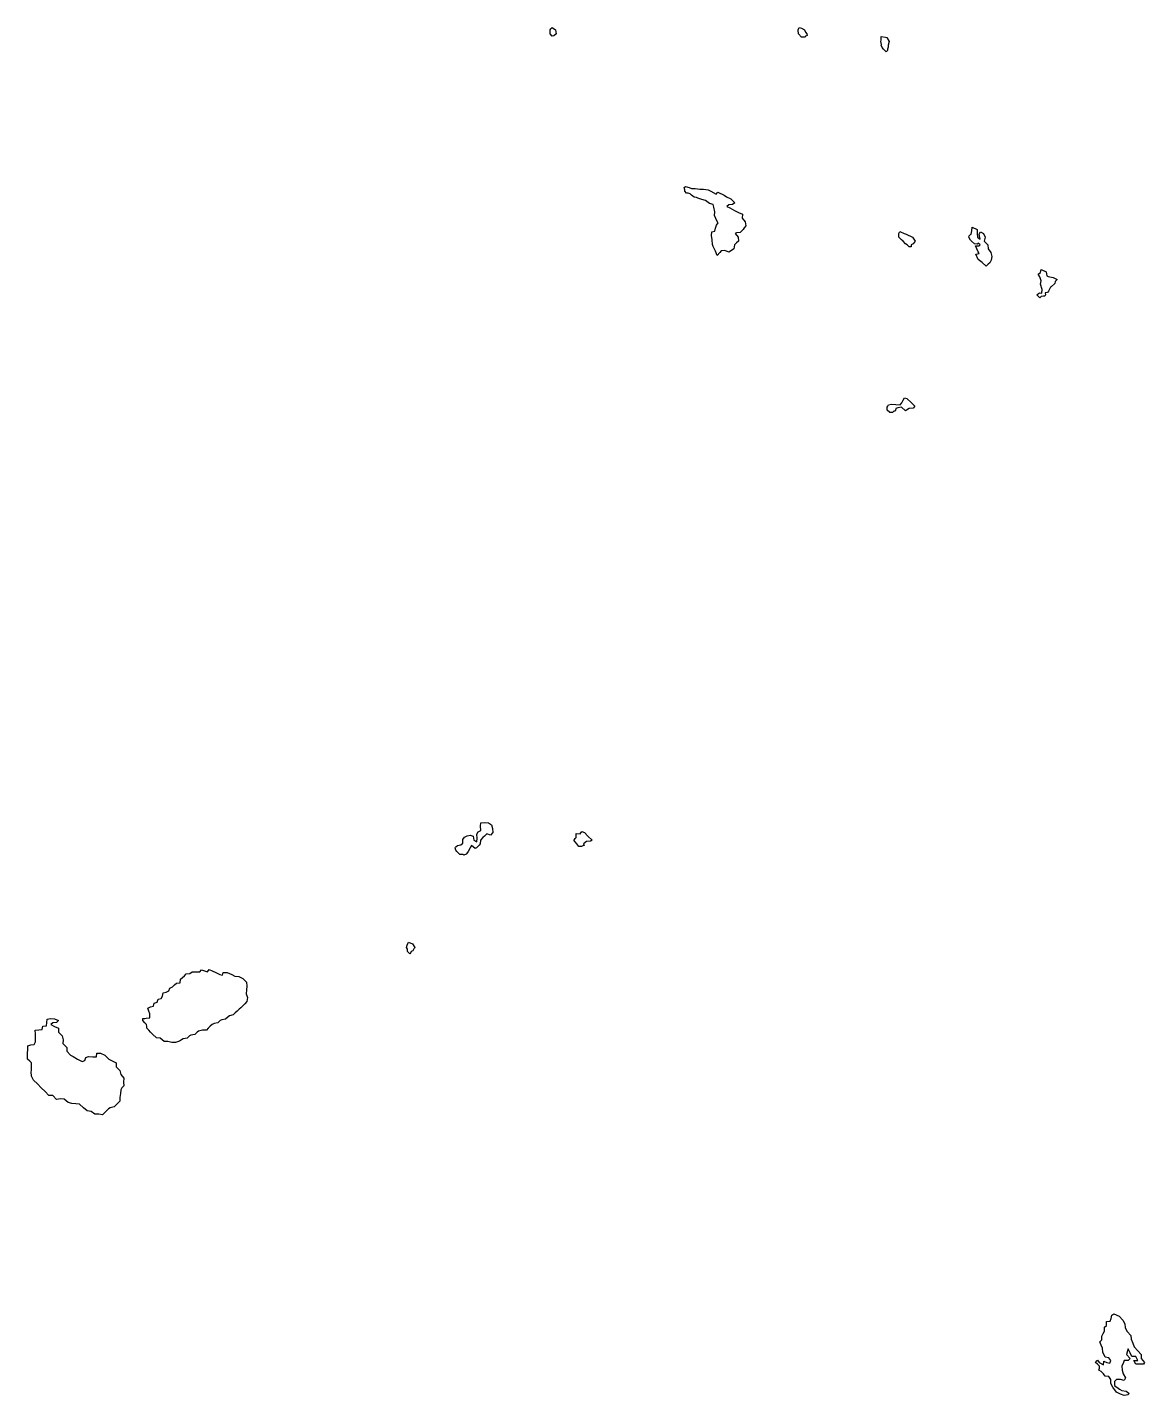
# Model space of a CAD drawing. Extents: x 450006 to 454999, y 6465006 to 6474995.
# Drawn here: x 450022 to 450604, y 6467270 to 6467982 of the extents above; entities that cross this region are included whole.
import ezdxf

# ---------------------------------------------------------------- set-up
doc = ezdxf.new("R2010")
doc.units = 0

msp = doc.modelspace()

# ---------------------------------------------------------------- linework, layer by layer
at = {"layer": '1010'}
for points in [[(450295, 6467977.7), (450293.98, 6467979), (450294, 6467979.98), (450293.96, 6467981), (450294.32, 6467981.66), (450295, 6467982.32), (450296.76, 6467981), (450297, 6467980.04), (450297.18, 6467979), (450297.18, 6467978.8), (450297, 6467978.72), (450296, 6467977.98), (450295, 6467977.7), (450295, 6467977.7)], [(450425, 6467977.16), (450423.32, 6467979), (450423.16, 6467980.82), (450423.24, 6467981), (450423.64, 6467982.34), (450425, 6467981.86), (450426.44, 6467981), (450427, 6467979.84), (450427.7, 6467979), (450427.82, 6467978.16), (450427, 6467977.82), (450426.76, 6467977.22), (450425, 6467977.16), (450425, 6467977.16)], [(450467, 6467971.82), (450466.38, 6467973), (450466.54, 6467973.44), (450466.16, 6467975), (450466.34, 6467975.64), (450466.44, 6467977.54), (450468.68, 6467977.3), (450469.36, 6467977), (450470.56, 6467975), (450469.98, 6467973), (450469.98, 6467972), (450469.66, 6467971), (450469.7, 6467970.28), (450469, 6467969.56), (450467.56, 6467971), (450467, 6467971.82), (450467, 6467971.82)], [(450365, 6467896), (450364.24, 6467897), (450364.22, 6467897.76), (450363.82, 6467899), (450364.5, 6467899.48), (450366.38, 6467899), (450367.62, 6467898.36), (450369.62, 6467898.36), (450372, 6467897.98), (450373.9, 6467898.08), (450376.3, 6467897.68), (450377.64, 6467897), (450380.48, 6467895.5), (450381.4, 6467896.58), (450384.66, 6467895), (450385.9, 6467894.08), (450388.08, 6467893), (450390.22, 6467891), (450389, 6467890.12), (450387, 6467889.86), (450386.04, 6467889), (450387.6, 6467888.38), (450390.06, 6467887), (450392.1, 6467885.88), (450394.18, 6467885), (450393.98, 6467883), (450395.66, 6467881), (450395.98, 6467879), (450395, 6467878), (450394.46, 6467877), (450393, 6467875.52), (450391, 6467875.4), (450390.36, 6467875), (450391.98, 6467873), (450392.04, 6467871), (450391, 6467870.04), (450389.98, 6467869), (450389.76, 6467867), (450389, 6467866.52), (450387, 6467865.32), (450385, 6467866.12), (450383, 6467865.9), (450382.42, 6467865), (450381, 6467863.56), (450380.14, 6467865.84), (450379, 6467868.22), (450378.66, 6467869.32), (450378.32, 6467871.66), (450377.98, 6467874), (450378.16, 6467875.82), (450379.74, 6467876.24), (450380.16, 6467877.82), (450380.66, 6467879.32), (450381.46, 6467880.52), (450381, 6467881.24), (450379.66, 6467884.32), (450379.74, 6467886.24), (450379.32, 6467888.66), (450379, 6467890), (450377, 6467890.66), (450375, 6467892.18), (450373, 6467892.62), (450371, 6467893.32), (450370.26, 6467893.72), (450369, 6467893.98), (450367.72, 6467895), (450367, 6467895.66), (450365.98, 6467896), (450365, 6467896), (450365, 6467896)], [(450513, 6467871.54), (450512.06, 6467873), (450512.26, 6467873.72), (450513, 6467874.44), (450513.34, 6467874.64), (450513.66, 6467876.32), (450513.74, 6467878.24), (450516.44, 6467877), (450516.32, 6467875), (450516.64, 6467873), (450518, 6467871.98), (450517.42, 6467874.56), (450518.16, 6467875.82), (450519.7, 6467875), (450520.56, 6467873), (450519.98, 6467871), (450521.98, 6467869), (450522.14, 6467867), (450523.52, 6467865), (450524.06, 6467863), (450523.74, 6467861), (450523, 6467859.74), (450522.1, 6467859), (450521, 6467857.88), (450519, 6467859.84), (450517, 6467861.4), (450515.78, 6467864.2), (450517.36, 6467864.62), (450517, 6467865.5), (450515.46, 6467868.52), (450517.48, 6467868.5), (450518, 6467869), (450517, 6467870), (450516.48, 6467869.5), (450515, 6467869.62), (450513.5, 6467871), (450513, 6467871.54), (450513, 6467871.54)], [(450477, 6467871.76), (450475.52, 6467873), (450475.6, 6467874.38), (450475.64, 6467875), (450476.04, 6467875.94), (450478.42, 6467875), (450479.34, 6467874.64), (450482.64, 6467873), (450484.08, 6467871), (450483, 6467869.54), (450481.98, 6467869), (450481.98, 6467868), (450481, 6467868), (450480, 6467869), (450479, 6467869.66), (450477.94, 6467871), (450477, 6467871.76), (450477, 6467871.76)], [(450549, 6467841.54), (450547.54, 6467843), (450548.3, 6467843.68), (450549, 6467844.08), (450550.04, 6467843.94), (450550.2, 6467845.78), (450549.34, 6467848.64), (450549.66, 6467850.32), (450549, 6467852.42), (450548.2, 6467853.78), (450549.32, 6467854.66), (450549.74, 6467856.24), (450552.3, 6467855), (450552.6, 6467853), (450553.4, 6467852.58), (450556, 6467851.98), (450557.98, 6467851), (450557, 6467850), (450556.84, 6467849), (450555, 6467847.16), (450554.54, 6467847), (450553.54, 6467845), (450553, 6467844.28), (450551.88, 6467844.1), (450551.94, 6467843), (450551.66, 6467842.32), (450551, 6467842.3), (450549.8, 6467842.18), (450549, 6467841.54), (450549, 6467841.54)], [(450471, 6467781.76), (450469.54, 6467783), (450469.52, 6467784.46), (450469.9, 6467785), (450470.3, 6467785.68), (450471.82, 6467786.16), (450474, 6467785.98), (450476.32, 6467785.66), (450477.2, 6467786.78), (450477.86, 6467788.12), (450478.56, 6467789.42), (450479.76, 6467789), (450482.02, 6467787), (450483.98, 6467785), (450483, 6467784), (450481, 6467783.84), (450479.68, 6467783), (450479, 6467782.52), (450477, 6467784.44), (450475, 6467784.14), (450474.12, 6467783.86), (450473.84, 6467783), (450473.62, 6467782.36), (450473, 6467782.42), (450472.32, 6467781.66), (450471, 6467781.76), (450471, 6467781.76)], [(450245, 6467553.82), (450244.52, 6467555), (450244.66, 6467555.32), (450245, 6467555.44), (450245.8, 6467556.18), (450247.48, 6467556.5), (450248.6, 6467557.38), (450248.64, 6467559.34), (450249.44, 6467560.54), (450250.74, 6467561.24), (450252.46, 6467561.52), (450253.98, 6467561), (450254.28, 6467559), (450255.82, 6467558.16), (450256, 6467559.98), (450255.8, 6467562.18), (450256.58, 6467563.4), (450258, 6467563.98), (450257.74, 6467566.24), (450257.9, 6467568.08), (450259.82, 6467568.16), (450261.98, 6467568), (450263.54, 6467567), (450263.96, 6467565), (450264.14, 6467563), (450263, 6467561.62), (450261, 6467562.22), (450259.76, 6467561), (450259, 6467560.3), (450257.68, 6467559), (450257.56, 6467557), (450257, 6467556.3), (450255.6, 6467555), (450255, 6467554.7), (450253, 6467556.14), (450252.38, 6467555), (450251.32, 6467553), (450251, 6467552.54), (450250.32, 6467551.66), (450249, 6467551.24), (450248.48, 6467551.5), (450247, 6467551.5), (450245.5, 6467553), (450245, 6467553.82), (450245, 6467553.82)], [(450307, 6467558.1), (450306.44, 6467559), (450306.64, 6467559.34), (450307, 6467559.78), (450307.6, 6467560.38), (450307.54, 6467562.44), (450309.7, 6467562.28), (450310.56, 6467563.42), (450311.98, 6467563), (450313.72, 6467561), (450315.98, 6467559), (450315, 6467558.5), (450313, 6467558.22), (450311.48, 6467557), (450311.7, 6467556.28), (450311, 6467556), (450310.28, 6467555.7), (450309, 6467555.7), (450308, 6467557), (450307, 6467558.1), (450307, 6467558.1)], [(450221, 6467499.82), (450219.82, 6467501), (450219.82, 6467502.16), (450219.18, 6467503), (450219.62, 6467504.36), (450220.2, 6467505.78), (450222.32, 6467505), (450223.52, 6467503), (450223.32, 6467502.66), (450223, 6467502.46), (450222.56, 6467501.42), (450221.66, 6467501), (450221.44, 6467500.54), (450221, 6467499.82)], [(450221, 6467499.82), (450221, 6467499.82), (450221, 6467499.82)], [(450083, 6467463.9), (450081.9, 6467465), (450081.9, 6467466.08), (450083, 6467466.08), (450083.7, 6467466.28), (450085.56, 6467466.42), (450085.54, 6467468.44), (450085, 6467470), (450084.48, 6467471.5), (450085.88, 6467472.1), (450087.46, 6467472.52), (450087.9, 6467474.08), (450089.46, 6467474.52), (450089.88, 6467476.1), (450091.52, 6467476.46), (450092.2, 6467477.78), (450092.58, 6467479.4), (450094.1, 6467479.88), (450095.4, 6467480.58), (450096.02, 6467481.96), (450097.38, 6467482.6), (450098.4, 6467483.58), (450099.42, 6467484.56), (450101.32, 6467484.66), (450101.48, 6467486.5), (450102.5, 6467487.48), (450103.64, 6467488.34), (450104.56, 6467489.42), (450106.42, 6467489.56), (450107.56, 6467490.42), (450109.66, 6467490.32), (450111.58, 6467490.4), (450112.56, 6467491.42), (450113.98, 6467491), (450115.52, 6467490.46), (450116.42, 6467491.56), (450117.98, 6467491), (450119.92, 6467490.06), (450122.06, 6467489), (450123.4, 6467488.58), (450123.84, 6467490.14), (450125.92, 6467490.06), (450128.24, 6467489), (450129.9, 6467488.08), (450132, 6467487.98), (450133.98, 6467487), (450135.92, 6467485), (450136.1, 6467483), (450135.96, 6467481), (450135.82, 6467479), (450136.48, 6467477), (450136.08, 6467475), (450135, 6467473.7), (450134.38, 6467473), (450133, 6467471.6), (450132.1, 6467471), (450131, 6467469.96), (450130.02, 6467469), (450129, 6467468.02), (450127, 6467467.54), (450126.38, 6467467), (450125, 6467465.76), (450123, 6467465.38), (450122.16, 6467465), (450121, 6467463.82), (450119, 6467463.56), (450117.98, 6467463), (450117, 6467462.04), (450115.94, 6467461), (450115, 6467460.1), (450113, 6467460), (450111, 6467459.54), (450110.22, 6467459), (450109, 6467457.76), (450107, 6467457.46), (450106.18, 6467457), (450105, 6467455.8), (450103, 6467455.54), (450101.98, 6467455), (450101, 6467454.36), (450099, 6467453.6), (450097, 6467453.54), (450095, 6467454.12), (450093, 6467454.14), (450091, 6467455.9), (450089, 6467456.08), (450087, 6467458), (450086, 6467459), (450085, 6467460), (450084, 6467461), (450084, 6467461.98), (450083.82, 6467463), (450083, 6467463.9), (450083, 6467463.9)], [(450023, 6467443.82), (450021.82, 6467445), (450021.82, 6467446.16), (450021.8, 6467447), (450021.92, 6467448.06), (450022, 6467449.98), (450022.12, 6467451.86), (450023.58, 6467452.4), (450025.42, 6467452.56), (450026, 6467453.98), (450026, 6467455.98), (450026, 6467457.98), (450025.9, 6467460.08), (450027.8, 6467460.18), (450029.58, 6467460.4), (450029.9, 6467462.08), (450031.74, 6467462.24), (450032, 6467463.98), (450032.16, 6467465.82), (450033.9, 6467466.08), (450036, 6467465.98), (450037.98, 6467465), (450037, 6467464.04), (450035, 6467463.9), (450033.98, 6467463), (450036, 6467461.98), (450037.98, 6467461), (450038.06, 6467459), (450039.98, 6467457), (450040.36, 6467455), (450040.3, 6467453), (450042.3, 6467451), (450042.34, 6467449), (450044.28, 6467447), (450045.7, 6467446.28), (450047.98, 6467445), (450050.28, 6467443.7), (450051.74, 6467444.24), (450052.22, 6467445.76), (450053.6, 6467446.38), (450055.84, 6467446.14), (450057.8, 6467446.18), (450058, 6467447.98), (450059.88, 6467448.1), (450062.1, 6467447), (450064.26, 6467445), (450066, 6467443.98), (450067.98, 6467443), (450068.02, 6467441), (450069.98, 6467439), (450070.48, 6467437), (450071.98, 6467435), (450071.92, 6467433), (450072.02, 6467431), (450071, 6467429.96), (450070.48, 6467429), (450070.36, 6467427), (450069.98, 6467425), (450069.98, 6467423), (450069, 6467422.2), (450067.78, 6467421), (450067, 6467420), (450065, 6467419.64), (450063.98, 6467419), (450063, 6467418), (450062.04, 6467417), (450061, 6467415.94), (450059, 6467416.2), (450057, 6467416.2), (450055, 6467417.68), (450053, 6467418), (450051, 6467419.58), (450049, 6467421.56), (450047, 6467421.64), (450045, 6467421.8), (450043, 6467422.26), (450041, 6467424.12), (450039, 6467424.2), (450037, 6467423.96), (450035, 6467425.94), (450033, 6467426), (450031, 6467428), (450029, 6467429.94), (450027, 6467432), (450025, 6467434), (450024, 6467435.98), (450023.74, 6467438.24), (450024, 6467439), (450024.02, 6467439.96), (450024.02, 6467441), (450024, 6467441.98), (450024, 6467443), (450023, 6467443.82), (450023, 6467443.82)], [(450579, 6467286.02), (450577.96, 6467287), (450578.32, 6467287.66), (450579, 6467288.06), (450579.9, 6467287), (450582.24, 6467285.74), (450582.32, 6467287.66), (450583.98, 6467287), (450585.44, 6467286.54), (450585.94, 6467288.04), (450585, 6467289.42), (450583, 6467289.76), (450581.76, 6467292.22), (450581.64, 6467294.34), (450581, 6467296.02), (450580.24, 6467297.74), (450581.24, 6467298.74), (450581.36, 6467300.62), (450581.94, 6467302.04), (450582.74, 6467303.24), (450582.64, 6467305.34), (450583.8, 6467306.18), (450583.76, 6467308.22), (450585.58, 6467308.4), (450586.1, 6467309.88), (450586.46, 6467311.52), (450587.64, 6467312.34), (450590.34, 6467311), (450592.26, 6467309), (450593.24, 6467307), (450593.54, 6467305), (450594.44, 6467303), (450596.36, 6467301), (450596.52, 6467299), (450597.38, 6467297), (450598.16, 6467295), (450600.14, 6467293), (450601.86, 6467291), (450601.74, 6467289), (450603.6, 6467287), (450603, 6467286), (450601, 6467286), (450599, 6467286), (450598, 6467287.98), (450600, 6467287.98), (450599, 6467290), (450597, 6467290), (450596, 6467291.98), (450595, 6467294), (450594.66, 6467293), (450594.2, 6467291), (450596, 6467289), (450595, 6467287.98), (450593, 6467288), (450592.52, 6467287), (450591.7, 6467285), (450591.96, 6467283), (450592.48, 6467281), (450593.7, 6467279), (450593, 6467277.54), (450591, 6467278.04), (450589, 6467277.98), (450587.88, 6467277), (450587.98, 6467275), (450590.44, 6467273), (450591.66, 6467272.32), (450594, 6467271.98), (450595.38, 6467271), (450595, 6467270), (450593, 6467269.66), (450591, 6467270.5), (450589, 6467271.54), (450587, 6467274), (450586, 6467275.98), (450586, 6467277.98), (450585, 6467279.64), (450583, 6467279.76), (450582.14, 6467281), (450581, 6467282.22), (450579.82, 6467283), (450580.02, 6467283.96), (450580.02, 6467285), (450579, 6467286.02), (450579, 6467286.02)]]:
    msp.add_lwpolyline(points, dxfattribs=at)

doc.saveas('drawing.dxf')
